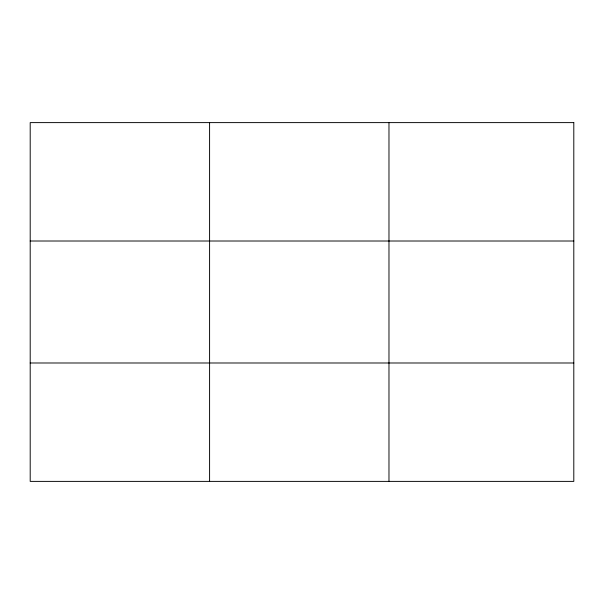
<?xml version="1.0" encoding="UTF-8"?>
<svg xmlns="http://www.w3.org/2000/svg" width="604" height="604" viewBox="0 0 604 604"><rect width="100%" height="100%" fill="white"/><g stroke="black" fill="none" stroke-linecap="round" stroke-linejoin="round"><path stroke-width="0.91" d="M209.588 481.388L209.588 122.612M388.976 481.388L388.976 122.612M30.2 241.011L573.8 241.011M30.2 362.989L573.8 362.989M573.8 122.612L573.8 481.388L30.2 481.388L30.2 122.612L573.8 122.612"/></g></svg>
